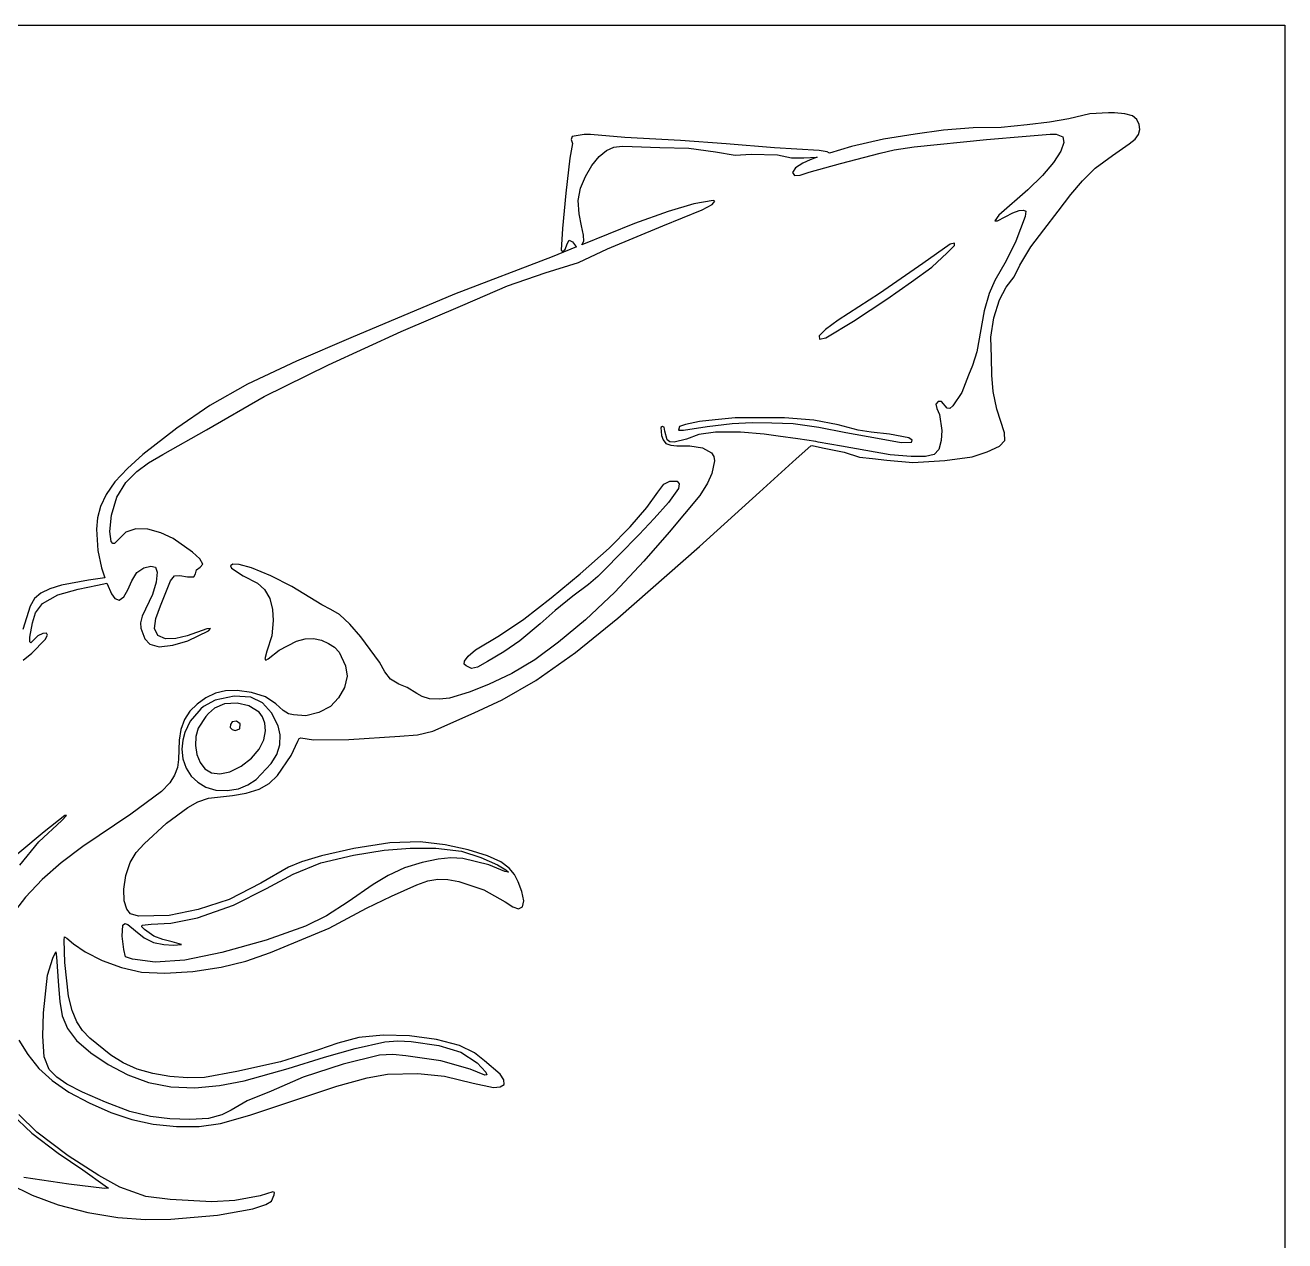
# Model space of a CAD drawing. Extents: x 25 to 272, y 7 to 203.
# Drawn here: x 157 to 271.9, y 92 to 202.9 of the extents above; entities that cross this region are included whole.
import ezdxf

# ---------------------------------------------------------------- set-up
doc = ezdxf.new("R2010")
doc.units = 0

msp = doc.modelspace()

# ---------------------------------------------------------------- linework, layer by layer
at = {"layer": 'Layer 1'}
for p, q in [((25.102554, 202.897446), (271.897444, 202.897446)), ((271.897444, 202.897446), (271.897444, 7.102556)), ((252.193511, 194.338459), (250.43822, 194.054819)), ((254.12086, 194.794627), (252.193511, 194.338459)), ((255.823168, 194.908552), (254.12086, 194.794627)), ((255.823395, 194.908754), (255.823168, 194.908552)), ((256.366293, 194.897972), (255.823395, 194.908754)), ((257.3053, 194.818445), (256.366293, 194.897972)), ((257.992657, 194.622771), (257.3053, 194.818445)), ((258.396896, 194.279697), (257.992657, 194.622771)), ((258.594626, 193.83983), (258.396896, 194.279697)), ((240.759293, 193.323449), (238.169963, 192.961984)), ((243.452239, 193.538641), (240.759293, 193.323449)), ((246.033594, 193.564426), (243.452239, 193.538641)), ((248.390854, 193.796495), (246.033594, 193.564426)), ((250.43822, 194.054819), (248.390854, 193.796495)), ((258.560423, 192.919054), (258.661418, 193.369763)), ((258.661418, 193.369763), (258.594626, 193.83983)), ((206.89711, 192.089024), (206.673004, 190.778654)), ((206.889852, 192.733661), (206.796469, 192.453381)), ((206.796469, 192.453381), (206.89711, 192.089024)), ((207.982689, 192.914159), (206.889852, 192.733661)), ((208.536374, 192.909006), (207.982689, 192.914159)), ((211.682194, 192.66381), (208.536374, 192.909006)), ((216.747867, 192.369387), (211.682194, 192.66381)), ((220.916675, 192.074964), (216.747867, 192.369387)), ((225.351775, 191.69662), (220.916675, 192.074964)), ((235.279185, 192.497376), (232.356519, 191.842426)), ((238.169963, 192.961984), (235.279185, 192.497376)), ((238.071437, 191.809107), (244.691277, 192.454213)), ((244.691277, 192.454213), (248.313431, 192.764108)), ((248.313431, 192.764108), (250.480343, 192.951639)), ((250.480343, 192.951639), (250.480416, 192.95167)), ((250.480416, 192.95167), (251.04067, 192.944638)), ((251.04067, 192.944638), (251.657027, 192.723147)), ((251.737807, 192.20483), (251.453863, 191.392992)), ((251.657027, 192.723147), (251.737807, 192.20483)), ((256.17738, 191.009054), (257.708566, 192.084543)), ((257.708566, 192.084543), (258.240964, 192.511477)), ((258.240964, 192.511477), (258.560423, 192.919054)), ((206.673004, 190.778654), (206.287629, 187.562972)), ((208.667802, 190.085163), (209.328127, 190.904749)), ((209.328127, 190.904749), (210.003325, 191.458436)), ((210.003325, 191.458436), (210.694287, 191.759889)), ((210.694287, 191.759889), (211.438762, 191.859653)), ((211.438762, 191.859653), (212.361903, 191.843808)), ((212.361903, 191.843808), (214.891229, 191.752855)), ((214.891229, 191.752855), (217.518527, 191.668464)), ((217.518527, 191.668464), (219.963934, 191.34638)), ((219.963934, 191.34638), (221.757664, 191.044925)), ((221.757664, 191.044925), (223.221805, 191.136346)), ((223.221805, 191.136346), (225.603914, 191.073058)), ((229.408531, 191.458457), (225.351775, 191.69662)), ((225.603914, 191.073058), (226.893186, 190.785667)), ((226.893186, 190.785667), (228.028218, 190.80676)), ((228.028218, 190.80676), (229.217631, 190.842387)), ((229.217631, 190.842387), (228.603469, 190.609381)), ((230.156605, 191.351574), (229.408531, 191.458457)), ((230.356501, 191.223105), (230.156605, 191.351574)), ((232.356519, 191.842426), (230.356501, 191.223105)), ((231.352681, 190.289172), (234.9875, 191.215573)), ((234.9875, 191.215573), (236.241856, 191.528129)), ((236.241856, 191.528129), (238.071437, 191.809107)), ((251.453863, 191.392992), (250.808599, 190.355309)), ((254.594146, 189.839332), (256.17738, 191.009054)), ((208.081051, 189.097422), (208.667802, 190.085163)), ((227.247153, 189.876604), (226.99515, 189.444008)), ((227.921596, 190.302409), (227.247153, 189.876604)), ((228.603469, 190.609381), (227.921596, 190.302409)), ((228.514406, 189.475289), (231.352681, 190.289172)), ((250.808599, 190.355309), (249.783605, 189.169049)), ((253.441304, 188.686487), (254.594146, 189.839332)), ((207.643112, 188.040248), (208.081051, 189.097422)), ((226.99515, 189.444008), (227.16278, 189.178522)), ((227.16278, 189.178522), (227.665914, 189.215498)), ((227.665914, 189.215498), (228.514406, 189.475289)), ((249.783605, 189.169049), (248.44243, 187.885998)), ((252.365813, 187.447378), (253.441304, 188.686487)), ((206.287629, 187.562972), (206.007275, 184.353384)), ((207.436415, 186.904251), (207.643112, 188.040248)), ((248.44243, 187.885998), (245.801061, 185.571401)), ((251.221409, 185.915722), (252.365813, 187.447378)), ((207.502788, 185.694781), (207.436415, 186.904251)), ((217.971881, 186.604671), (215.629107, 185.891499)), ((219.743113, 186.909408), (217.971881, 186.604671)), ((218.731382, 186.048639), (219.641283, 186.537201)), ((219.641283, 186.537201), (219.898295, 186.845176)), ((219.898295, 186.845176), (219.743113, 186.909408)), ((207.715363, 184.585435), (207.502788, 185.694781)), ((215.629107, 185.891499), (212.563972, 184.789374)), ((215.156577, 184.585431), (218.731382, 186.048639)), ((245.801061, 185.571401), (245.426852, 185.059671)), ((245.426852, 185.059671), (245.697917, 185.038345)), ((245.697917, 185.038345), (247.074393, 185.778153)), ((247.074393, 185.778153), (247.662805, 185.982524)), ((248.209888, 185.442474), (247.36694, 183.196795)), ((247.662805, 185.982524), (248.064086, 186.01913)), ((248.064086, 186.01913), (248.269265, 185.921154)), ((248.269265, 185.921154), (248.209888, 185.442474)), ((249.896501, 184.220913), (251.221409, 185.915722)), ((206.007275, 184.353384), (205.889126, 182.3815)), ((207.90957, 183.748197), (207.715363, 184.585435)), ((212.563972, 184.789374), (207.752868, 182.857808)), ((210.100284, 182.492589), (215.156577, 184.585431)), ((248.735222, 182.672379), (249.896501, 184.220913)), ((206.248718, 182.43401), (206.414402, 182.95313)), ((206.414402, 182.95313), (206.612528, 183.294777)), ((206.612528, 183.294777), (206.91274, 183.125342)), ((206.91274, 183.125342), (207.187307, 182.765471)), ((207.187307, 182.765471), (207.262335, 182.660923)), ((207.752868, 182.857808), (207.938053, 183.178955)), ((207.938053, 183.178955), (207.90957, 183.748197)), ((241.361694, 182.905015), (238.883854, 181.158478)), ((241.086375, 182.130694), (241.757457, 182.810371)), ((241.766068, 183.015784), (241.361694, 182.905015)), ((241.361694, 182.905015), (241.361694, 182.905015)), ((241.757457, 182.810371), (241.766068, 183.015784)), ((247.36694, 183.196795), (246.480861, 181.398844)), ((205.043846, 181.770152), (196.153488, 178.343966)), ((207.262335, 182.660923), (205.043846, 181.770152)), ((205.889126, 182.3815), (206.040341, 182.175734)), ((206.040341, 182.175734), (206.248718, 182.43401)), ((207.451884, 181.251605), (210.100284, 182.492589)), ((239.692608, 180.831561), (241.086375, 182.130694)), ((247.719745, 181.011794), (248.735222, 182.672379)), ((204.414352, 180.306918), (207.451884, 181.251605)), ((238.883854, 181.158478), (234.926222, 178.431152)), ((237.834237, 179.472194), (239.692608, 180.831561)), ((246.480861, 181.398844), (245.4485, 179.609332)), ((247.203565, 179.927867), (247.719745, 181.011794)), ((200.987698, 179.121725), (204.414352, 180.306918)), ((235.580112, 177.897749), (237.834237, 179.472194)), ((245.4485, 179.609332), (244.918166, 178.412308)), ((246.481106, 179.007092), (247.203565, 179.927867)), ((196.153488, 178.343966), (186.670523, 174.380506)), ((196.894372, 177.362218), (200.987698, 179.121725)), ((234.926222, 178.431152), (231.149267, 175.987747)), ((244.918166, 178.412308), (244.458807, 176.847475)), ((245.861782, 177.845808), (246.481106, 179.007092)), ((191.282516, 174.954324), (196.894372, 177.362218)), ((232.534452, 175.89312), (235.580112, 177.897749)), ((245.336693, 176.21101), (245.861782, 177.845808)), ((231.149267, 175.987747), (229.984562, 175.138147)), ((230.013608, 174.361687), (232.534452, 175.89312)), ((244.458807, 176.847475), (243.787916, 173.087953)), ((245.069938, 174.447283), (245.336693, 176.21101)), ((184.651907, 171.898512), (191.282516, 174.954324)), ((229.984562, 175.138147), (229.419959, 174.55956)), ((186.670523, 174.380506), (181.716054, 172.241128)), ((229.419959, 174.55956), (229.436074, 174.257361)), ((229.436074, 174.257361), (230.013608, 174.361687)), ((245.147326, 172.571977), (245.069938, 174.447283)), ((243.787916, 173.087953), (243.41033, 171.85013)), ((245.173545, 170.98031), (245.147326, 172.571977)), ((181.716054, 172.241128), (177.261643, 170.157316)), ((178.780318, 169.009133), (184.651907, 171.898512)), ((243.41033, 171.85013), (243.039202, 170.980109)), ((177.261643, 170.157316), (173.816656, 168.210198)), ((243.039202, 170.980109), (242.419878, 169.388442)), ((245.302472, 169.474439), (245.173545, 170.98031)), ((173.520551, 165.971605), (178.780318, 169.009133)), ((242.419878, 169.388442), (241.619597, 168.175119)), ((245.637686, 167.874333), (245.302472, 169.474439)), ((173.816656, 168.210198), (170.816219, 166.138064)), ((240.257174, 168.571928), (240.062618, 168.321393)), ((240.062618, 168.321393), (240.154045, 167.921311)), ((240.154045, 167.921311), (240.380958, 167.392178)), ((240.587236, 168.570808), (240.257174, 168.571928)), ((241.103416, 167.959927), (240.587236, 168.570808)), ((241.329244, 167.915885), (241.103416, 167.959927)), ((241.619597, 168.175119), (241.329244, 167.915885)), ((246.334833, 165.714918), (245.637686, 167.874333)), ((218.51064, 166.74754), (217.228708, 166.45502)), ((219.913016, 166.893802), (218.51064, 166.74754)), ((221.762778, 167.065873), (219.913016, 166.893802)), ((221.465586, 166.55879), (223.313941, 166.64407)), ((223.836236, 167.083083), (221.762778, 167.065873)), ((223.313941, 166.64407), (225.109577, 166.612054)), ((226.262437, 167.074464), (223.836236, 167.083083)), ((228.912334, 166.867978), (226.262437, 167.074464)), ((231.132057, 166.429198), (228.912334, 166.867978)), ((240.380958, 167.392178), (240.61302, 165.921)), ((170.816219, 166.138064), (167.72066, 163.718722)), ((169.538343, 163.730145), (173.520551, 165.971605)), ((215.129717, 166.274839), (214.982733, 166.179288)), ((214.982733, 166.179288), (215.031451, 165.464797)), ((215.276695, 166.228514), (215.129717, 166.274839)), ((215.318881, 165.864237), (215.276695, 166.228514)), ((215.557049, 165.072388), (215.318881, 165.864237)), ((216.669488, 166.274344), (216.59201, 165.956014)), ((216.59201, 165.956014), (217.033298, 165.947123)), ((217.228708, 166.45502), (216.669488, 166.274344)), ((217.033298, 165.947123), (217.033344, 165.947072)), ((217.033344, 165.947072), (219.18565, 166.272695)), ((218.436585, 165.562781), (217.308584, 165.121615)), ((219.964024, 165.765783), (218.436585, 165.562781)), ((219.18565, 166.272695), (221.465586, 166.55879)), ((222.234081, 165.759251), (219.964024, 165.765783)), ((224.399124, 165.590941), (222.234081, 165.759251)), ((225.674334, 165.401535), (224.399124, 165.590941)), ((225.109577, 166.612054), (227.036771, 166.541044)), ((227.036771, 166.541044), (229.394148, 166.214108)), ((229.394148, 166.214108), (231.837568, 165.723706)), ((232.964617, 165.956003), (231.132057, 166.429198)), ((231.837568, 165.723706), (234.745565, 165.216098)), ((234.143306, 165.766724), (232.964617, 165.956003)), ((235.820992, 165.586049), (234.143306, 165.766724)), ((237.59333, 165.241907), (235.820992, 165.586049)), ((240.61302, 165.921), (240.545415, 164.995181)), ((246.367089, 165.006017), (246.334833, 165.714918)), ((215.031451, 165.464797), (215.171617, 165.053225)), ((215.171617, 165.053225), (215.43792, 164.73624)), ((215.43792, 164.73624), (215.883687, 164.573185)), ((215.803135, 164.877148), (215.557049, 165.072388)), ((216.180591, 164.855322), (215.803135, 164.877148)), ((215.883687, 164.573185), (216.439806, 164.525737)), ((217.308584, 165.121615), (216.180591, 164.855322)), ((216.439806, 164.525737), (217.617026, 164.525737)), ((217.617026, 164.525737), (218.76612, 164.329767)), ((227.475095, 165.15634), (225.674334, 165.401535)), ((227.327742, 163.328119), (228.665778, 164.504873)), ((229.100516, 164.918175), (227.475095, 165.15634)), ((228.665778, 164.504873), (228.780643, 164.563009)), ((228.780643, 164.563009), (228.783365, 164.553165)), ((228.783365, 164.553165), (229.729928, 164.329535)), ((229.330237, 164.845043), (229.100516, 164.918175)), ((231.459182, 164.484047), (229.330237, 164.845043)), ((235.8985, 163.710014), (231.459182, 164.484047)), ((234.745565, 165.216098), (236.905056, 164.82894)), ((236.905056, 164.82894), (237.825628, 164.863351)), ((237.899838, 165.03327), (237.59333, 165.241907)), ((237.825628, 164.863351), (237.899838, 165.03327)), ((240.545415, 164.995181), (240.329382, 164.191967)), ((244.736604, 163.95736), (245.87022, 164.484248)), ((245.87022, 164.484248), (246.367089, 165.006017)), ((167.72066, 163.718722), (166.317844, 162.457833)), ((168.227888, 162.952361), (169.538343, 163.730145)), ((218.76612, 164.329767), (219.578604, 163.888132)), ((219.578604, 163.888132), (219.794123, 163.552718)), ((219.794123, 163.552718), (219.87302, 163.138478)), ((223.97188, 160.287308), (227.327742, 163.328119)), ((229.729928, 164.329535), (231.68306, 163.942284)), ((231.68306, 163.942284), (233.102665, 163.495023)), ((233.102665, 163.495023), (234.27239, 163.374535)), ((234.27239, 163.374535), (235.580415, 163.210915)), ((235.580415, 163.210915), (237.972367, 162.996192)), ((237.792428, 163.534641), (235.8985, 163.710014)), ((239.124964, 163.546393), (237.792428, 163.534641)), ((239.914303, 163.730447), (239.124964, 163.546393)), ((240.329382, 164.191967), (239.914303, 163.730447)), ((240.880028, 163.168251), (243.357777, 163.520809)), ((243.357777, 163.520809), (244.736604, 163.95736)), ((166.317844, 162.457833), (165.166849, 161.229917)), ((166.160398, 161.174364), (167.167483, 162.174578)), ((167.167483, 162.174578), (168.227888, 162.952361)), ((219.87302, 163.138478), (219.606728, 161.982352)), ((237.972367, 162.996192), (240.880028, 163.168251)), ((165.166849, 161.229917), (164.353933, 160.073759)), ((165.333898, 159.840759), (166.160398, 161.174364)), ((214.685764, 160.293353), (215.246826, 161.03128)), ((215.246826, 161.03128), (215.7835, 161.287419)), ((215.7835, 161.287419), (216.466539, 161.28134)), ((216.466539, 161.28134), (216.65178, 161.049594)), ((216.65178, 161.049594), (216.594605, 160.63489)), ((219.220622, 161.109252), (218.534993, 159.999684)), ((219.606728, 161.982352), (219.220622, 161.109252)), ((164.353933, 160.073759), (163.844892, 158.981849)), ((164.852389, 158.19698), (165.333898, 159.840759)), ((213.679504, 158.896787), (214.685764, 160.293353)), ((216.594605, 160.63489), (215.667619, 159.360289)), ((218.534993, 159.999684), (215.718282, 156.650854)), ((218.499738, 155.340718), (223.97188, 160.287308)), ((163.844892, 158.981849), (163.575473, 157.935085)), ((212.15486, 157.128205), (213.679504, 158.896787)), ((215.667619, 159.360289), (214.350332, 157.88444)), ((163.575473, 157.935085), (163.481424, 156.914368)), ((164.704268, 156.692119), (164.852389, 158.19698)), ((214.350332, 157.88444), (213.002553, 156.432979)), ((163.481424, 156.914368), (163.606421, 154.96038)), ((164.826822, 155.791473), (164.704268, 156.692119)), ((166.167475, 156.636797), (165.551478, 156.034697)), ((167.054155, 156.949209), (166.167475, 156.636797)), ((168.149202, 156.914343), (167.054155, 156.949209)), ((169.343901, 156.585653), (168.149202, 156.914343)), ((170.483028, 156.062484), (169.343901, 156.585653)), ((210.258212, 155.182769), (212.15486, 157.128205)), ((213.002553, 156.432979), (211.142494, 154.530234)), ((215.718282, 156.650854), (213.412242, 154.010217)), ((164.961867, 155.605946), (164.826822, 155.791473)), ((165.129961, 155.599284), (164.961867, 155.605946)), ((165.551478, 156.034697), (165.129961, 155.599284)), ((172.242529, 154.802747), (170.483028, 156.062484)), ((207.611445, 152.834826), (210.258212, 155.182769)), ((211.051956, 148.789803), (218.499738, 155.340718)), ((163.606421, 154.96038), (163.925869, 153.395355)), ((172.902407, 154.19625), (172.242529, 154.802747)), ((173.187215, 153.728665), (172.902407, 154.19625)), ((211.142494, 154.530234), (209.98987, 153.365411)), ((213.412242, 154.010217), (210.764661, 151.164645)), ((163.925869, 153.395355), (164.224985, 152.473172)), ((166.70231, 152.214536), (167.149194, 152.969166)), ((167.149194, 152.969166), (167.797346, 153.402181)), ((167.797346, 153.402181), (168.445505, 153.543478)), ((168.445505, 153.543478), (168.864628, 153.446285)), ((168.864628, 153.446285), (169.019812, 152.987919)), ((169.019812, 152.987919), (168.924802, 152.08029)), ((172.353647, 152.580508), (172.508627, 152.85365)), ((172.508627, 152.85365), (172.594155, 153.210143)), ((172.594155, 153.210143), (172.946248, 153.455515)), ((172.946248, 153.455515), (173.187215, 153.728665)), ((175.907867, 153.708032), (175.690718, 153.584586)), ((175.690718, 153.584586), (175.809877, 153.350785)), ((175.809877, 153.350785), (176.867549, 152.656922)), ((176.483374, 153.700032), (175.907867, 153.708032)), ((177.610638, 153.392511), (176.483374, 153.700032)), ((179.381342, 152.659592), (177.610638, 153.392511)), ((209.98987, 153.365411), (209.233645, 152.603089)), ((160.276526, 151.809314), (159.21683, 151.469533)), ((162.756616, 152.264545), (160.276526, 151.809314)), ((161.804119, 151.445015), (163.576756, 151.802261)), ((164.224985, 152.473172), (162.756616, 152.264545)), ((163.576756, 151.802261), (164.431898, 151.986979)), ((164.431898, 151.986979), (164.463288, 151.913838)), ((164.463288, 151.913838), (164.833667, 151.006189)), ((166.352659, 151.376562), (166.70231, 152.214536)), ((168.924802, 152.08029), (168.593657, 150.950398)), ((169.316115, 149.913354), (170.223759, 152.210136)), ((170.223759, 152.210136), (170.594125, 152.659248)), ((170.594125, 152.659248), (171.075625, 152.691621)), ((171.075625, 152.691621), (171.777143, 152.5805)), ((171.777143, 152.5805), (172.353647, 152.580508)), ((176.867549, 152.656922), (178.156821, 151.977593)), ((178.156821, 151.977593), (178.804936, 151.398681)), ((181.30968, 151.690201), (179.381342, 152.659592)), ((204.964669, 150.639341), (207.611445, 152.834826)), ((208.35545, 151.865163), (206.934484, 150.804015)), ((209.233645, 152.603089), (208.35545, 151.865163)), ((157.834677, 150.600721), (157.417619, 149.903534)), ((158.398876, 151.066692), (157.834677, 150.600721)), ((159.21683, 151.469533), (158.398876, 151.066692)), ((158.559846, 150.12058), (159.940068, 150.926493)), ((159.940068, 150.926493), (161.804119, 151.445015)), ((164.833667, 151.006189), (165.14384, 150.603388)), ((165.14384, 150.603388), (165.537373, 150.450629)), ((165.537373, 150.450629), (165.958907, 150.733009)), ((165.958907, 150.733009), (166.352659, 151.376562)), ((168.593657, 150.950398), (167.648971, 148.987421)), ((178.804936, 151.398681), (179.305916, 150.583301)), ((179.305916, 150.583301), (179.535427, 149.572452)), ((184.035441, 150.015553), (181.30968, 151.690201)), ((202.464256, 148.706099), (204.964669, 150.639341)), ((206.934484, 150.804015), (205.336662, 149.492822)), ((210.764661, 151.164645), (208.09968, 148.655452)), ((157.417619, 149.903534), (156.766415, 147.773654)), ((157.901611, 149.287006), (158.559846, 150.12058)), ((168.899401, 148.767376), (169.316115, 149.913354)), ((179.535427, 149.572452), (179.586279, 148.593132)), ((184.872651, 149.600424), (184.035441, 150.015553)), ((185.646799, 149.132752), (184.872651, 149.600424)), ((205.336662, 149.492822), (203.964487, 148.291404)), ((157.397152, 147.052109), (157.63532, 148.369044)), ((157.63532, 148.369044), (157.901611, 149.287006)), ((167.648971, 148.987421), (167.496172, 148.362171)), ((167.496172, 148.362171), (167.537853, 147.875833)), ((168.760552, 147.857549), (168.899401, 148.767376)), ((179.586279, 148.593132), (179.467195, 147.171181)), ((186.578512, 148.258685), (185.646799, 149.132752)), ((187.594306, 147.100857), (186.578512, 148.258685)), ((200.262678, 147.224148), (202.464256, 148.706099)), ((203.964487, 148.291404), (202.098332, 146.717979)), ((208.09968, 148.655452), (205.629131, 146.60343)), ((207.169503, 145.65004), (211.051956, 148.789803)), ((158.118676, 147.171191), (157.502174, 146.554684)), ((158.572206, 147.391004), (158.118676, 147.171191)), ((158.931151, 147.416387), (158.572206, 147.391004)), ((158.791445, 146.848638), (159.018946, 147.240236)), ((159.018946, 147.240236), (158.931151, 147.416387)), ((167.537853, 147.875833), (167.889942, 146.89411)), ((169.082169, 147.225455), (168.760552, 147.857549)), ((169.778851, 146.912863), (169.082169, 147.225455)), ((171.742289, 147.190408), (170.705013, 146.93356)), ((173.538841, 147.820511), (171.742289, 147.190408)), ((171.798084, 146.727677), (173.686983, 147.635325)), ((173.876849, 147.852936), (173.538841, 147.820511)), ((173.686983, 147.635325), (173.876849, 147.852936)), ((179.467195, 147.171181), (179.011963, 145.783923)), ((198.061091, 145.919056), (200.262678, 147.224148)), ((157.389231, 146.637868), (157.397152, 147.052109)), ((157.502174, 146.554684), (157.389231, 146.637868)), ((157.564991, 145.587495), (158.791445, 146.848638)), ((167.889942, 146.89411), (168.357513, 146.431125)), ((168.357513, 146.431125), (169.186254, 146.190401)), ((169.186254, 146.190401), (170.429648, 146.327072)), ((170.705013, 146.93356), (169.778851, 146.912863)), ((170.429648, 146.327072), (171.798084, 146.727677)), ((180.146995, 145.888984), (181.723189, 146.694429)), ((181.723189, 146.694429), (182.522879, 146.908988)), ((182.522879, 146.908988), (183.285792, 146.939626)), ((183.285792, 146.939626), (184.009168, 146.772442)), ((184.009168, 146.772442), (184.658983, 146.484395)), ((184.658983, 146.484395), (185.201032, 146.142757)), ((185.201032, 146.142757), (185.632737, 145.685514)), ((189.297086, 144.775008), (187.594306, 147.100857)), ((202.098332, 146.717979), (200.634672, 145.736112)), ((205.629131, 146.60343), (203.458751, 145.000803)), ((156.783077, 144.966621), (157.564991, 145.587495)), ((179.011963, 145.783923), (178.836621, 145.075995)), ((178.836621, 145.075995), (178.917318, 144.977046)), ((178.917318, 144.977046), (179.145108, 145.083071)), ((179.145108, 145.083071), (180.146995, 145.888984)), ((185.632737, 145.685514), (186.186422, 144.438434)), ((197.037294, 144.595685), (197.054822, 144.870121)), ((197.054822, 144.870101), (197.377286, 145.330542)), ((197.054822, 144.870121), (197.054822, 144.870101)), ((197.377286, 145.330542), (198.061091, 145.919056)), ((199.152731, 144.845723), (198.25015, 144.31515)), ((200.634672, 145.736112), (199.152731, 144.845723)), ((203.458751, 145.000803), (201.382971, 143.744994)), ((203.576049, 143.093559), (207.169503, 145.65004)), ((186.186422, 144.438434), (186.34723, 143.492812)), ((189.784, 143.888651), (189.297086, 144.775008)), ((190.291933, 143.233506), (189.784, 143.888651)), ((197.207292, 144.431025), (197.037294, 144.595685)), ((197.707369, 144.205379), (197.207292, 144.431025)), ((198.25015, 144.31515), (197.707369, 144.205379)), ((201.382971, 143.744994), (199.256559, 142.742952)), ((186.34723, 143.492812), (186.109062, 142.455767)), ((191.062687, 142.778928), (190.291933, 143.233506)), ((191.833434, 142.455722), (191.062687, 142.778928)), ((199.256559, 142.742952), (197.487486, 142.035183)), ((200.502077, 141.355037), (203.576049, 143.093559)), ((173.461077, 141.515168), (172.657017, 140.956463)), ((174.338704, 141.937249), (173.461077, 141.515168)), ((176.026993, 141.674454), (174.295009, 141.308541)), ((175.241544, 142.157059), (174.338704, 141.937249)), ((176.307305, 142.182446), (175.241544, 142.157059)), ((177.545532, 141.582977), (176.026993, 141.674454)), ((177.625283, 142.023182), (176.307305, 142.182446)), ((178.618882, 141.064603), (177.545532, 141.582977)), ((178.906478, 141.622197), (177.625283, 142.023182)), ((179.852493, 140.977407), (178.906478, 141.622197)), ((185.56288, 141.516707), (184.827294, 140.739392)), ((186.109062, 142.455767), (185.56288, 141.516707)), ((192.695144, 141.923135), (191.833434, 142.455722)), ((193.178655, 141.63501), (192.695144, 141.923135)), ((193.872363, 141.42571), (193.178655, 141.63501)), ((194.781281, 141.390781), (193.872363, 141.42571)), ((195.679693, 141.481968), (194.781281, 141.390781)), ((197.487486, 142.035183), (195.679693, 141.481968)), ((172.004535, 140.319748), (171.514954, 139.562173)), ((172.657017, 140.956463), (172.004535, 140.319748)), ((172.806962, 140.296178), (172.038543, 139.411885)), ((172.995993, 140.50963), (172.806962, 140.296178)), ((172.806962, 140.296178), (172.806962, 140.296178)), ((173.227756, 140.747474), (172.995993, 140.50963)), ((174.295009, 141.308541), (173.227756, 140.747474)), ((174.246245, 140.588907), (173.703473, 140.107119)), ((175.161037, 140.973114), (174.246245, 140.588907)), ((176.313652, 141.0463), (175.161037, 140.973114)), ((177.374799, 140.790162), (176.313652, 141.0463)), ((178.313978, 140.204703), (177.374799, 140.790162)), ((179.436092, 140.168114), (178.618882, 141.064603)), ((180.504237, 140.374649), (179.852493, 140.977407)), ((180.990187, 140.077949), (180.504237, 140.374649)), ((184.827294, 140.739392), (183.762118, 140.185709)), ((197.943099, 140.157766), (200.502077, 141.355037)), ((171.514954, 139.562173), (171.183905, 138.647843)), ((172.038543, 139.411885), (171.544553, 138.356832)), ((173.447307, 139.808297), (172.770364, 138.753243)), ((173.703473, 140.107119), (173.447307, 139.808295)), ((173.447307, 139.808295), (173.447307, 139.808297)), ((175.69615, 139.084092), (175.673289, 138.808131)), ((175.856233, 139.332609), (175.69615, 139.084092)), ((175.856269, 139.332606), (175.856233, 139.332609)), ((176.264879, 139.411889), (175.856269, 139.332606)), ((176.582003, 139.143553), (176.264879, 139.411889)), ((176.563677, 138.692263), (176.582003, 139.143553)), ((178.634918, 139.780855), (178.313978, 140.204703)), ((178.832354, 139.228935), (178.634918, 139.780855)), ((178.895622, 138.521502), (178.832354, 139.228935)), ((180.058147, 138.978896), (179.436092, 140.168114)), ((181.449866, 139.975678), (180.990187, 140.077949)), ((182.58489, 139.898318), (181.449866, 139.975678)), ((183.762118, 140.185709), (182.58489, 139.898318)), ((194.159666, 138.497182), (197.943099, 140.157766)), ((171.183905, 138.647843), (171.010504, 137.670457)), ((171.544553, 138.356832), (171.35398, 137.65931)), ((172.555395, 137.998544), (172.514233, 137.179812)), ((172.770364, 138.753243), (172.555395, 137.998544)), ((175.673289, 138.808131), (175.854718, 138.630511)), ((175.854718, 138.630511), (176.136768, 138.558092)), ((176.136768, 138.558092), (176.563677, 138.692263)), ((178.753062, 137.704296), (178.895622, 138.521502)), ((180.233474, 138.142634), (180.058147, 138.978896)), ((180.216704, 137.228613), (180.233474, 138.142634)), ((186.487316, 137.726431), (191.139953, 138.013822)), ((191.139953, 138.013822), (192.76804, 138.163541)), ((192.76804, 138.163541), (194.159666, 138.497182)), ((171.010504, 137.670457), (170.961241, 135.897823)), ((171.35398, 137.65931), (171.264027, 136.838292)), ((171.264027, 136.838292), (171.369227, 135.948666)), ((172.514233, 137.179812), (172.644586, 136.358033)), ((177.624824, 136.008898), (178.33302, 136.842876)), ((178.33302, 136.842876), (178.753062, 137.704296)), ((179.935412, 136.352705), (180.216704, 137.228613)), ((181.246773, 136.276351), (181.863275, 137.565624)), ((181.863275, 137.565624), (181.968372, 137.82473)), ((181.968372, 137.82473), (182.115505, 137.873644)), ((182.115505, 137.873644), (183.264599, 137.691739)), ((183.264599, 137.691739), (186.487316, 137.726431)), ((170.961241, 135.897823), (170.859699, 135.156824)), ((171.369227, 135.948666), (171.666531, 135.100204)), ((172.644586, 136.358033), (172.935036, 135.618584)), ((172.935036, 135.618584), (173.375658, 135.044557)), ((176.668118, 135.283169), (177.624824, 136.008898)), ((179.429995, 135.527112), (179.935412, 136.352705)), ((179.999687, 134.426829), (181.246773, 136.276351)), ((170.611021, 134.46837), (170.161861, 133.768677)), ((170.859699, 135.156824), (170.611021, 134.46837)), ((171.666531, 135.100204), (172.129264, 134.391246)), ((173.375658, 135.044557), (173.971797, 134.685507)), ((173.971797, 134.685507), (174.729538, 134.582593)), ((174.729538, 134.582593), (175.642797, 134.776988)), ((175.642797, 134.776988), (176.668118, 135.283169)), ((178.03953, 134.081756), (179.429995, 135.527112)), ((170.161861, 133.768677), (169.413171, 132.99016)), ((172.129264, 134.391246), (172.733784, 133.819508)), ((172.733784, 133.819508), (173.467134, 133.373553)), ((173.467134, 133.373553), (174.356002, 133.105983)), ((176.423409, 133.234053), (177.28407, 133.573286)), ((177.28407, 133.573286), (178.03953, 134.081756)), ((178.310978, 133.186314), (179.242046, 133.709358)), ((179.242046, 133.709358), (179.999687, 134.426829)), ((169.413171, 132.99016), (166.610523, 130.909039)), ((172.739154, 132.048777), (173.693969, 132.38087)), ((173.693969, 132.38087), (175.879643, 132.604969)), ((174.356002, 133.105983), (175.396568, 133.067103)), ((175.396568, 133.067103), (176.423409, 133.234053)), ((175.879643, 132.604969), (177.134721, 132.819447)), ((177.134721, 132.819447), (178.310978, 133.186314)), ((169.87538, 130.07565), (171.815856, 131.532762)), ((171.815856, 131.532762), (172.739154, 132.048777)), ((158.223725, 128.372687), (160.325471, 130.341759)), ((160.598794, 130.782925), (158.700051, 129.311747)), ((160.325471, 130.341759), (160.743264, 130.801434)), ((160.743264, 130.801434), (160.598794, 130.782925)), ((166.610523, 130.909039), (162.231218, 127.973715)), ((167.843482, 128.219096), (169.87538, 130.07565)), ((158.700051, 129.311747), (154.159929, 125.500186)), ((156.479221, 126.270936), (158.223725, 128.372687)), ((162.231218, 127.973715), (160.250324, 126.482906)), ((167.091973, 127.417626), (167.843482, 128.219096)), ((186.956766, 127.787082), (183.993155, 127.111728)), ((186.936506, 127.162111), (189.7168, 127.629031)), ((190.256678, 128.310049), (186.956766, 127.787082)), ((189.7168, 127.629031), (192.093846, 127.80943)), ((193.005167, 128.384586), (190.256678, 128.310049)), ((192.093846, 127.80943), (194.428443, 127.820044)), ((195.30173, 128.107047), (193.005167, 128.384586)), ((194.428443, 127.820044), (196.773655, 127.522912)), ((197.394739, 127.651427), (195.30173, 128.107047)), ((199.140949, 127.111728), (197.394739, 127.651427)), ((160.250324, 126.482906), (158.532176, 124.960566)), ((166.146993, 125.320977), (166.540149, 126.516317)), ((166.540149, 126.516317), (167.091973, 127.417626)), ((182.174196, 126.575898), (181.001574, 126.061088)), ((181.418358, 125.432387), (183.943973, 126.472342)), ((183.993155, 127.111728), (182.174196, 126.575898)), ((183.943973, 126.472342), (186.936506, 127.162111)), ((193.185517, 126.513462), (191.595076, 126.016029)), ((194.640655, 126.811919), (193.185517, 126.513462)), ((195.805311, 126.929982), (194.640655, 126.811919)), ((196.890371, 126.864984), (195.805311, 126.929982)), ((196.773655, 127.522912), (198.54583, 126.960486)), ((199.267408, 126.281335), (196.890371, 126.864984)), ((198.54583, 126.960486), (200.063316, 126.281329)), ((200.362645, 126.551246), (199.140949, 127.111728)), ((201.137682, 125.990763), (200.362645, 126.551246)), ((165.958802, 124.057321), (166.146993, 125.320977)), ((181.001574, 126.061088), (178.458186, 124.624603)), ((178.977642, 124.127135), (181.418358, 125.432387)), ((190.081559, 125.318302), (188.719268, 124.509152)), ((191.595076, 126.016029), (190.081559, 125.318302)), ((200.731849, 125.665849), (199.267408, 126.281335)), ((200.063316, 126.281329), (200.816757, 125.825018)), ((201.060812, 125.612784), (200.731849, 125.665849)), ((200.816757, 125.825018), (201.060812, 125.612784)), ((201.613359, 125.417105), (201.137682, 125.990763)), ((201.95766, 124.722588), (201.613359, 125.417105)), ((158.532176, 124.960566), (157.005544, 123.3256)), ((178.458186, 124.624603), (175.578659, 123.132327)), ((175.963889, 122.60965), (178.977642, 124.127135)), ((188.719268, 124.509152), (186.437735, 122.906768)), ((190.396864, 123.433782), (192.695053, 124.477391)), ((192.695053, 124.477391), (193.697006, 124.818064)), ((193.697006, 124.818064), (194.614899, 124.974816)), ((194.614899, 124.974816), (195.532774, 124.948623)), ((195.532774, 124.948623), (196.534744, 124.764781)), ((196.534744, 124.764781), (198.825893, 124.008096)), ((202.282557, 123.846009), (201.95766, 124.722588)), ((157.005544, 123.3256), (155.694363, 121.632835)), ((166.014908, 123.007178), (165.958802, 124.057321)), ((166.239155, 122.256558), (166.014908, 123.007178)), ((175.578659, 123.132327), (172.754917, 122.2003)), ((188.106177, 122.333447), (190.396864, 123.433782)), ((198.825893, 124.008096), (200.7734, 122.901195)), ((202.455087, 123.006212), (202.282557, 123.846009)), ((202.331639, 122.450989), (202.455087, 123.006212)), ((166.595516, 121.81952), (166.239155, 122.256558)), ((167.324961, 121.618954), (166.595516, 121.81952)), ((172.754917, 122.2003), (170.106508, 121.661149)), ((172.695447, 121.452959), (175.963889, 122.60965)), ((186.437735, 122.906768), (184.453331, 121.622741)), ((184.694057, 120.519087), (188.106177, 122.333447)), ((200.7734, 122.901195), (201.459268, 122.45365)), ((201.459268, 122.45365), (201.971722, 122.263591)), ((201.971722, 122.263591), (202.331639, 122.450989)), ((165.822123, 119.772787), (165.86805, 120.799142)), ((165.86805, 120.799142), (166.049927, 120.937353)), ((166.049927, 120.937353), (166.327539, 120.838109)), ((166.327539, 120.838109), (167.044072, 120.25963)), ((170.106508, 121.661149), (167.324961, 121.618954)), ((167.630652, 120.629912), (167.648436, 120.789991)), ((167.648436, 120.789991), (168.465047, 120.876006)), ((168.465047, 120.876006), (170.254731, 120.954201)), ((170.254731, 120.954201), (172.695447, 121.452959)), ((182.543193, 120.688899), (178.945789, 119.404871)), ((184.453331, 121.622741), (182.543193, 120.688899)), ((160.542917, 119.411718), (160.555041, 119.727975)), ((160.555041, 119.727975), (160.767013, 119.58706)), ((160.767013, 119.58706), (161.37753, 119.07476)), ((165.96517, 118.568206), (165.822123, 119.772787)), ((167.044072, 120.25963), (167.819773, 119.639023)), ((167.846757, 120.377258), (167.630652, 120.629912)), ((167.819773, 119.639023), (168.672395, 119.193936)), ((168.723645, 119.76599), (167.846757, 120.377258)), ((169.539767, 119.481003), (168.723645, 119.76599)), ((179.369123, 118.276689), (184.694057, 120.519087)), ((160.58465, 117.366228), (160.542917, 119.411718)), ((161.37753, 119.07476), (162.455731, 118.347014)), ((166.116116, 117.908609), (165.96517, 118.568207)), ((165.96517, 118.568207), (165.96517, 118.568206)), ((168.672395, 119.193936), (169.623527, 119.006374)), ((170.392567, 119.269687), (169.539767, 119.481003)), ((169.623527, 119.006374), (170.494477, 118.9734)), ((171.228929, 119.02347), (170.392567, 119.269687)), ((170.494477, 118.9734), (171.228929, 119.02347)), ((178.945789, 119.404871), (174.913292, 118.280018)), ((159.016763, 116.221018), (159.503885, 117.765706)), ((159.503885, 117.765706), (159.765105, 118.341462)), ((159.765105, 118.341462), (159.839408, 117.88514)), ((159.839408, 117.88514), (159.839408, 117.885131)), ((159.839408, 117.885131), (160.002674, 115.240077)), ((160.928301, 114.311353), (160.58465, 117.366228)), ((162.455731, 118.347014), (163.987305, 117.574482)), ((163.987305, 117.574482), (165.755327, 116.91756)), ((166.763428, 117.67515), (166.116116, 117.908609)), ((168.832731, 117.409856), (166.763428, 117.67515)), ((171.528135, 117.590254), (168.832731, 117.409856)), ((174.913292, 118.280018), (171.528135, 117.590254)), ((174.863694, 116.94569), (177.092757, 117.490328)), ((177.092757, 117.490328), (179.369123, 118.276689)), ((158.64535, 112.793394), (159.016763, 116.221018)), ((165.755327, 116.91756), (167.589316, 116.510275)), ((167.589316, 116.510275), (169.70707, 116.392006)), ((169.70707, 116.392006), (172.274876, 116.561124)), ((172.274876, 116.561124), (174.863694, 116.94569)), ((160.002674, 115.240077), (160.11897, 113.80489)), ((160.11897, 113.80489), (160.353891, 112.517461)), ((161.252317, 112.998393), (160.928301, 114.311353)), ((158.573732, 110.644508), (158.64535, 112.793394)), ((161.670919, 111.963938), (161.252317, 112.998393)), ((160.353891, 112.517461), (160.828764, 111.368732)), ((162.187514, 111.179277), (161.670919, 111.963938)), ((158.709038, 108.782146), (158.573732, 110.644508)), ((160.828764, 111.368732), (161.669754, 110.267756)), ((162.861737, 110.478695), (162.187514, 111.179277)), ((164.781582, 108.930164), (162.861737, 110.478695)), ((187.419355, 110.527937), (185.482929, 110.032053)), ((189.626282, 110.758992), (187.419355, 110.527937)), ((192.043386, 110.695777), (189.626282, 110.758992)), ((194.509654, 110.352442), (192.043386, 110.695777)), ((196.59757, 109.798914), (194.509654, 110.352442)), ((156.381149, 110.296819), (157.209546, 108.970759)), ((161.669754, 110.267756), (162.953787, 109.14025)), ((183.740934, 109.42057), (180.265997, 108.320701)), ((185.482929, 110.032053), (183.740934, 109.42057)), ((184.28353, 108.739663), (187.085462, 109.535141)), ((187.085462, 109.535141), (189.771467, 110.128168)), ((189.771467, 110.128168), (190.97944, 110.221483)), ((190.97944, 110.221483), (192.179133, 110.171842)), ((192.179133, 110.171842), (194.70434, 109.790227)), ((194.70434, 109.790227), (196.731193, 109.195963)), ((197.965593, 109.121937), (196.59757, 109.798914)), ((196.731193, 109.195963), (198.216845, 108.230289)), ((157.209546, 108.970759), (158.216603, 107.71827)), ((159.154725, 107.616164), (158.709038, 108.782146)), ((162.953787, 109.14025), (164.556177, 108.060499)), ((164.556177, 108.060499), (166.329673, 107.133292)), ((165.923648, 108.223355), (164.781582, 108.930164)), ((167.191825, 107.647923), (165.923648, 108.223355)), ((180.265997, 108.320701), (176.293161, 107.444929)), ((180.962043, 107.720929), (184.28353, 108.739663)), ((185.991999, 108.102943), (182.330924, 106.903808)), ((189.313495, 108.909441), (185.991999, 108.102943)), ((190.503348, 108.97577), (189.313495, 108.909441)), ((191.701156, 108.867001), (190.503348, 108.97577)), ((194.884698, 108.40008), (191.701156, 108.867001)), ((197.569488, 107.657256), (194.884698, 108.40008)), ((198.881697, 108.418683), (197.965593, 109.121937)), ((198.216845, 108.230289), (199.012717, 107.360121)), ((200.304115, 107.185669), (198.881697, 108.418683)), ((158.216603, 107.71827), (159.436759, 106.59723)), ((159.855103, 106.903847), (159.154725, 107.616164)), ((160.78629, 106.280399), (159.855103, 106.903847)), ((166.329673, 107.133292), (168.238471, 106.436896)), ((168.614242, 107.239092), (167.191825, 107.647923)), ((170.162783, 106.982657), (168.614242, 107.239092)), ((171.776872, 106.861643), (170.162783, 106.982657)), ((173.322674, 106.898284), (171.776872, 106.861643)), ((176.293161, 107.444929), (173.322674, 106.898284)), ((176.950776, 106.57485), (180.962043, 107.720929)), ((182.330924, 106.903808), (179.402061, 105.641005)), ((188.174427, 106.864332), (190.018991, 107.185687)), ((190.018991, 107.185687), (192.786475, 107.255998)), ((192.786475, 107.255998), (195.23141, 107.003768)), ((195.23141, 107.003768), (197.858717, 106.366163)), ((198.895974, 107.10544), (197.569488, 107.657256)), ((199.085668, 107.129314), (198.895974, 107.10544)), ((199.012717, 107.360121), (199.085668, 107.129314)), ((200.653507, 106.665372), (200.304115, 107.185669)), ((159.436759, 106.59723), (160.956426, 105.560257)), ((162.210929, 105.545537), (160.78629, 106.280399)), ((168.238471, 106.436896), (170.275943, 106.032322)), ((170.275943, 106.032322), (172.440757, 105.938144)), ((172.440757, 105.938144), (174.707704, 106.145077)), ((174.707704, 106.145077), (176.950776, 106.57485)), ((177.47038, 103.437409), (185.394488, 106.085819)), ((185.394488, 106.085819), (188.174427, 106.864332)), ((197.858717, 106.366163), (199.687612, 105.973757)), ((199.687612, 105.973757), (200.308485, 106.025238)), ((200.308485, 106.025238), (200.661366, 106.260679)), ((200.661366, 106.260679), (200.653507, 106.665372)), ((160.956426, 105.560257), (162.812981, 104.565399)), ((164.294809, 104.626293), (162.210929, 105.545537)), ((166.529921, 103.794592), (164.294809, 104.626293)), ((177.236646, 104.753221), (175.75905, 103.891929)), ((179.402061, 105.641005), (177.236646, 104.753221)), ((155.726857, 103.558065), (157.572013, 101.804749)), ((158.041643, 101.895908), (156.381058, 103.514297)), ((162.812981, 104.565399), (164.795654, 103.696679)), ((164.795654, 103.696679), (166.708543, 103.047594)), ((168.416653, 103.319747), (166.529921, 103.794592)), ((174.915043, 103.465624), (173.700298, 103.155481)), ((174.805394, 102.690331), (177.47038, 103.437409)), ((175.75905, 103.891929), (174.915043, 103.465624)), ((166.708543, 103.047594), (168.663469, 102.624472)), ((170.16298, 103.115835), (168.416653, 103.319747)), ((168.663469, 102.624472), (170.77241, 102.415242)), ((172.010078, 103.049904), (170.16298, 103.115835)), ((170.77241, 102.415242), (172.839308, 102.421469)), ((173.700298, 103.155481), (172.010078, 103.049904)), ((172.839308, 102.421469), (174.805394, 102.690331)), ((157.572013, 101.804749), (159.987436, 99.987324)), ((160.886015, 99.751967), (158.041643, 101.895908)), ((159.987436, 99.987324), (162.224187, 98.448424)), ((163.688664, 97.944174), (160.886015, 99.751967)), ((160.956045, 97.152584), (156.864596, 97.769087)), ((162.224187, 98.448424), (164.270138, 97.005367)), ((165.601478, 96.87243), (163.688664, 97.944174)), ((155.512326, 97.194516), (157.606226, 96.145264)), ((164.207357, 96.760178), (160.956045, 97.152584)), ((164.572418, 96.780314), (164.207357, 96.760178)), ((164.270138, 97.005367), (164.572418, 96.780314)), ((167.969516, 96.038391), (165.601478, 96.87243)), ((157.606226, 96.145264), (159.98915, 95.274671)), ((170.211447, 95.7585), (167.969516, 96.038391)), ((174.001912, 95.540963), (170.211447, 95.7585)), ((176.11116, 95.653015), (174.001912, 95.540963)), ((178.408878, 96.094648), (176.11116, 95.653015)), ((179.565004, 96.45893), (178.408878, 96.094648)), ((178.934439, 95.302805), (179.438889, 95.604261)), ((179.438889, 95.604261), (179.691119, 96.192639)), ((179.706892, 96.404605), (179.565004, 96.45893)), ((179.691119, 96.192639), (179.706892, 96.404605)), ((159.98915, 95.274671), (162.693659, 94.578606)), ((162.693659, 94.578606), (165.440199, 94.119017)), ((170.260674, 93.9718), (174.520433, 94.336082)), ((174.520433, 94.336082), (177.750652, 94.910398)), ((177.750652, 94.910398), (178.934439, 95.302805)), ((165.440199, 94.119017), (167.950279, 93.94294)), ((167.950279, 93.94294), (170.260674, 93.9718))]:
    msp.add_line(p, q, dxfattribs=at)

doc.saveas('drawing.dxf')
